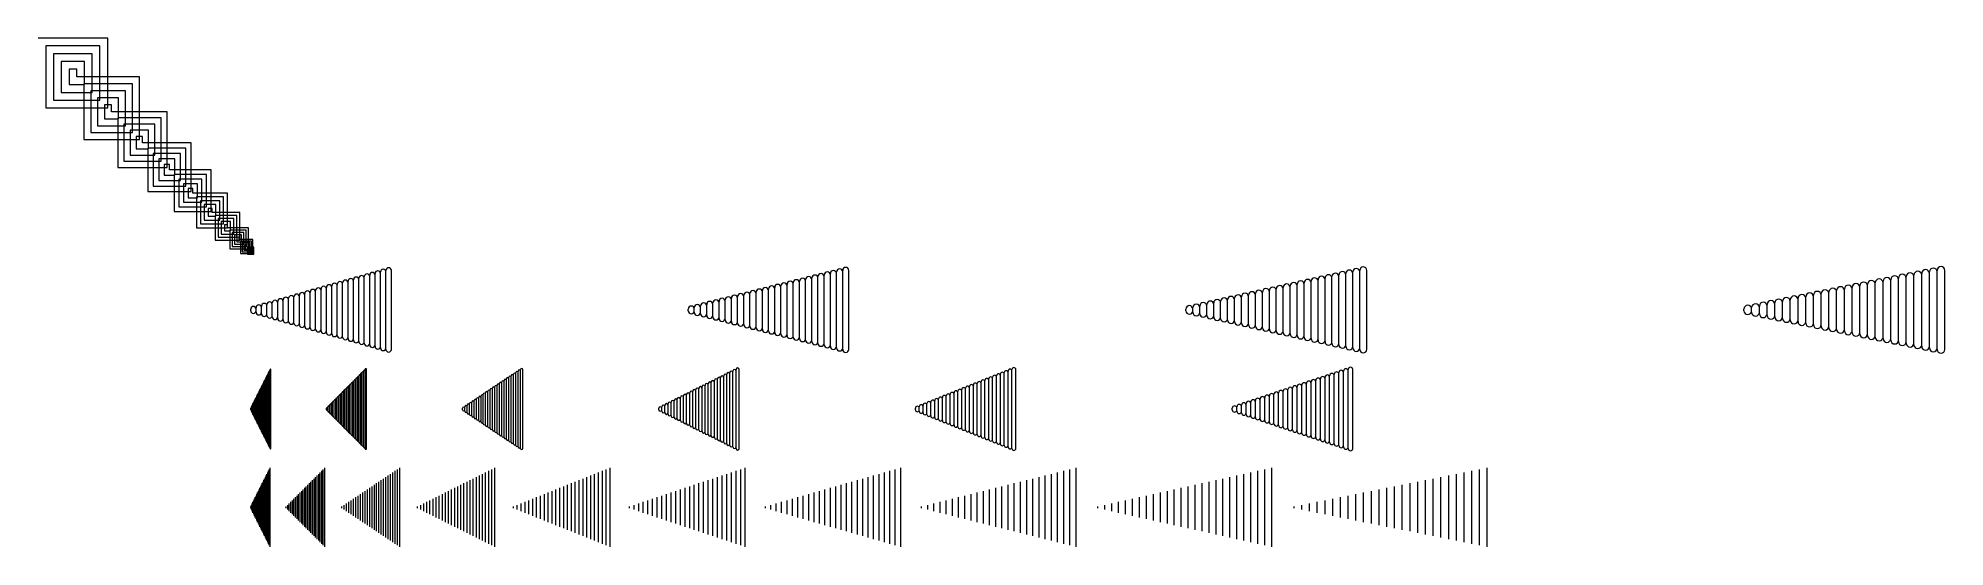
# Model space of a CAD drawing. Header units: metres. Extents: x -138 to 1096, y 0 to 328.
import ezdxf

# ---------------------------------------------------------------- set-up
doc = ezdxf.new("R2010")
doc.units = ezdxf.units.M
doc.layers.add('TOP', color=1, linetype='Continuous', lineweight=0)

msp = doc.modelspace()

# ---------------------------------------------------------------- linework, layer by layer
at = {"layer": 'TOP'}
for p, q in [((-92.5, 328.5), (-137.5, 328.5)), ((-97.5, 323.5), (-132.5, 323.5)), ((-132.5, 323.5), (-132.5, 283.5)), ((-97.5, 288.5), (-97.5, 323.5)), ((-92.5, 283.5), (-92.5, 328.5)), ((-102.5, 318.5), (-127.5, 318.5)), ((-127.5, 318.5), (-127.5, 288.5)), ((-107.5, 313.5), (-122.5, 313.5)), ((-122.5, 313.5), (-122.5, 293.5)), ((-112.5, 308.5), (-117.5, 308.5)), ((-117.5, 308.5), (-117.5, 298.5)), ((-112.5, 303.5), (-112.5, 308.5)), ((-107.5, 298.5), (-107.5, 313.5)), ((-102.5, 293.5), (-102.5, 318.5)), ((-117.5, 298.5), (-107.5, 298.5)), ((-72, 303.5), (-112.5, 303.5)), ((-76.5, 299), (-108, 299)), ((-108, 299), (-108, 263)), ((-76.5, 267.5), (-76.5, 299)), ((-72, 263), (-72, 303.5)), ((-127.5, 288.5), (-97.5, 288.5)), ((-122.5, 293.5), (-102.5, 293.5)), ((-81, 294.5), (-103.5, 294.5)), ((-103.5, 294.5), (-103.5, 267.5)), ((-85.5, 290), (-99, 290)), ((-99, 290), (-99, 272)), ((-90, 285.5), (-94.5, 285.5)), ((-94.5, 285.5), (-94.5, 276.5)), ((-90, 281), (-90, 285.5)), ((-85.5, 276.5), (-85.5, 290)), ((-81, 272), (-81, 294.5)), ((-132.5, 283.5), (-92.5, 283.5)), ((-99, 272), (-81, 272)), ((-94.5, 276.5), (-85.5, 276.5)), ((-54, 281), (-90, 281)), ((-58, 277), (-86, 277)), ((-86, 277), (-86, 245)), ((-62, 273), (-82, 273)), ((-82, 273), (-82, 249)), ((-62, 253), (-62, 273)), ((-58, 249), (-58, 277)), ((-54, 245), (-54, 281)), ((-108, 263), (-72, 263)), ((-103.5, 267.5), (-76.5, 267.5)), ((-66, 269), (-78, 269)), ((-78, 269), (-78, 253)), ((-70, 265), (-74, 265)), ((-74, 265), (-74, 257)), ((-70, 261), (-70, 265)), ((-38.5, 261), (-70, 261)), ((-66, 257), (-66, 269)), ((-38.5, 229.5), (-38.5, 261)), ((-82, 249), (-58, 249)), ((-78, 253), (-62, 253)), ((-74, 257), (-66, 257)), ((-42, 257.5), (-66.5, 257.5)), ((-66.5, 257.5), (-66.5, 229.5)), ((-45.5, 254), (-63, 254)), ((-63, 254), (-63, 233)), ((-49, 250.5), (-59.5, 250.5)), ((-59.5, 250.5), (-59.5, 236.5)), ((-52.5, 247), (-56, 247)), ((-56, 247), (-56, 240)), ((-52.5, 243.5), (-52.5, 247)), ((-49, 240), (-49, 250.5)), ((-45.5, 236.5), (-45.5, 254)), ((-42, 233), (-42, 257.5)), ((-86, 245), (-54, 245)), ((-59.5, 236.5), (-45.5, 236.5)), ((-56, 240), (-49, 240)), ((-25.5, 243.5), (-52.5, 243.5)), ((-28.5, 240.5), (-49.5, 240.5)), ((-49.5, 240.5), (-49.5, 216.5)), ((-31.5, 237.5), (-46.5, 237.5)), ((-46.5, 237.5), (-46.5, 219.5)), ((-34.5, 234.5), (-43.5, 234.5)), ((-43.5, 234.5), (-43.5, 222.5)), ((-34.5, 225.5), (-34.5, 234.5)), ((-31.5, 222.5), (-31.5, 237.5)), ((-28.5, 219.5), (-28.5, 240.5)), ((-25.5, 216.5), (-25.5, 243.5)), ((-66.5, 229.5), (-38.5, 229.5)), ((-63, 233), (-42, 233)), ((-43.5, 222.5), (-31.5, 222.5)), ((-37.5, 231.5), (-40.5, 231.5)), ((-40.5, 231.5), (-40.5, 225.5)), ((-40.5, 225.5), (-34.5, 225.5)), ((-37.5, 228.5), (-37.5, 231.5)), ((-15, 228.5), (-37.5, 228.5)), ((-17.5, 226), (-35, 226)), ((-35, 226), (-35, 206)), ((-20, 223.5), (-32.5, 223.5)), ((-32.5, 223.5), (-32.5, 208.5)), ((-20, 211), (-20, 223.5)), ((-17.5, 208.5), (-17.5, 226)), ((-15, 206), (-15, 228.5)), ((-49.5, 216.5), (-25.5, 216.5)), ((-46.5, 219.5), (-28.5, 219.5)), ((-22.5, 221), (-30, 221)), ((-30, 221), (-30, 211)), ((-30, 211), (-20, 211)), ((-25, 218.5), (-27.5, 218.5)), ((-27.5, 218.5), (-27.5, 213.5)), ((-27.5, 213.5), (-22.5, 213.5)), ((-25, 216), (-25, 218.5)), ((-7, 216), (-25, 216)), ((-9, 214), (-23, 214)), ((-23, 214), (-23, 198)), ((-22.5, 213.5), (-22.5, 221)), ((-11, 212), (-21, 212)), ((-21, 212), (-21, 200)), ((-13, 210), (-19, 210)), ((-19, 210), (-19, 202)), ((-13, 204), (-13, 210)), ((-11, 202), (-11, 212)), ((-9, 200), (-9, 214)), ((-7, 198), (-7, 216)), ((-35, 206), (-15, 206)), ((-32.5, 208.5), (-17.5, 208.5)), ((-23, 198), (-7, 198)), ((-21, 200), (-9, 200)), ((-19, 202), (-11, 202)), ((-15, 208), (-17, 208)), ((-17, 208), (-17, 204)), ((-17, 204), (-13, 204)), ((-15, 206), (-15, 208)), ((-1.5, 206), (-15, 206)), ((-3, 204.5), (-13.5, 204.5)), ((-13.5, 204.5), (-13.5, 192.5)), ((-4.5, 203), (-12, 203)), ((-12, 203), (-12, 194)), ((-6, 201.5), (-10.5, 201.5)), ((-10.5, 201.5), (-10.5, 195.5)), ((-7.5, 200), (-9, 200)), ((-9, 200), (-9, 197)), ((-7.5, 198.5), (-7.5, 200)), ((1.5, 198.5), (-7.5, 198.5)), ((0.5, 197.5), (-6.5, 197.5)), ((-6.5, 197.5), (-6.5, 189.5)), ((-6, 197), (-6, 201.5)), ((-4.5, 195.5), (-4.5, 203)), ((-3, 194), (-3, 204.5)), ((-1.5, 192.5), (-1.5, 206)), ((0.5, 190.5), (0.5, 197.5)), ((1.5, 189.5), (1.5, 198.5)), ((-13.5, 192.5), (-1.5, 192.5)), ((-12, 194), (-3, 194)), ((-10.5, 195.5), (-4.5, 195.5)), ((-9, 197), (-6, 197)), ((-6.5, 189.5), (1.5, 189.5)), ((-0.5, 196.5), (-5.5, 196.5)), ((-5.5, 196.5), (-5.5, 190.5)), ((-5.5, 190.5), (0.5, 190.5)), ((-1.5, 195.5), (-4.5, 195.5)), ((-4.5, 195.5), (-4.5, 191.5)), ((-4.5, 191.5), (-0.5, 191.5)), ((-2.5, 194.5), (-3.5, 194.5)), ((-3.5, 194.5), (-3.5, 192.5)), ((-3.5, 192.5), (-1.5, 192.5)), ((-2.5, 193.5), (-2.5, 194.5)), ((2, 193.5), (-2.5, 193.5)), ((1.5, 193), (-2, 193)), ((-2, 193), (-2, 189)), ((-2, 189), (2, 189)), ((-1.5, 192.5), (-1.5, 195.5)), ((1, 192.5), (-1.5, 192.5)), ((-1.5, 192.5), (-1.5, 189.5)), ((-1.5, 189.5), (1.5, 189.5)), ((0.5, 192), (-1, 192)), ((-1, 192), (-1, 190)), ((-1, 190), (1, 190)), ((-0.5, 191.5), (-0.5, 196.5)), ((0, 191.5), (-0.5, 191.5)), ((-0.5, 191.5), (-0.5, 190.5)), ((-0.5, 190.5), (0.5, 190.5)), ((0, 191), (0, 191.5)), ((0.5, 190.5), (0.5, 192)), ((1, 190), (1, 192.5)), ((1.5, 189.5), (1.5, 193)), ((2, 189), (2, 193.5)), ((70, 132.5), (70, 173.5)), ((73.5, 131.5), (73.5, 174.5)), ((73.5, 132.5), (73.5, 173.5)), ((77, 130.5), (77, 175.5)), ((77, 131.5), (77, 174.5)), ((80.5, 129.5), (80.5, 176.5)), ((80.5, 130.5), (80.5, 175.5)), ((84, 128.5), (84, 177.5)), ((84, 129.5), (84, 176.5)), ((87.5, 127.5), (87.5, 178.5)), ((87.5, 128.5), (87.5, 177.5)), ((91, 127.5), (91, 178.5)), ((363, 132.5), (363, 173.5)), ((367, 131.5), (367, 174.5)), ((367, 132.5), (367, 173.5)), ((371, 130.5), (371, 175.5)), ((371, 131.5), (371, 174.5)), ((375, 129.5), (375, 176.5)), ((375, 130.5), (375, 175.5)), ((379, 128.5), (379, 177.5)), ((379, 129.5), (379, 176.5)), ((383, 127.5), (383, 178.5)), ((383, 128.5), (383, 177.5)), ((387, 127.5), (387, 178.5)), ((695, 132.5), (695, 173.5)), ((699.5, 131.5), (699.5, 174.5)), ((699.5, 132.5), (699.5, 173.5)), ((704, 130.5), (704, 175.5)), ((704, 131.5), (704, 174.5)), ((708.5, 129.5), (708.5, 176.5)), ((708.5, 130.5), (708.5, 175.5)), ((713, 128.5), (713, 177.5)), ((713, 129.5), (713, 176.5)), ((717.5, 127.5), (717.5, 178.5)), ((717.5, 128.5), (717.5, 177.5)), ((722, 127.5), (722, 178.5)), ((1066, 132.5), (1066, 173.5)), ((1071, 131.5), (1071, 174.5)), ((1071, 132.5), (1071, 173.5)), ((1076, 130.5), (1076, 175.5)), ((1076, 131.5), (1076, 174.5)), ((1081, 129.5), (1081, 176.5)), ((1081, 130.5), (1081, 175.5)), ((1086, 128.5), (1086, 177.5)), ((1086, 129.5), (1086, 176.5)), ((1091, 127.5), (1091, 178.5)), ((1091, 128.5), (1091, 177.5)), ((1096, 127.5), (1096, 178.5)), ((24.5, 145.5), (24.5, 160.5)), ((28, 144.5), (28, 161.5)), ((28, 145.5), (28, 160.5)), ((31.5, 143.5), (31.5, 162.5)), ((31.5, 144.5), (31.5, 161.5)), ((35, 142.5), (35, 163.5)), ((35, 143.5), (35, 162.5)), ((38.5, 141.5), (38.5, 164.5)), ((38.5, 142.5), (38.5, 163.5)), ((42, 140.5), (42, 165.5)), ((42, 141.5), (42, 164.5)), ((45.5, 139.5), (45.5, 166.5)), ((45.5, 140.5), (45.5, 165.5)), ((49, 138.5), (49, 167.5)), ((49, 139.5), (49, 166.5)), ((52.5, 137.5), (52.5, 168.5)), ((52.5, 138.5), (52.5, 167.5)), ((56, 136.5), (56, 169.5)), ((56, 137.5), (56, 168.5)), ((59.5, 135.5), (59.5, 170.5)), ((59.5, 136.5), (59.5, 169.5)), ((63, 134.5), (63, 171.5)), ((63, 135.5), (63, 170.5)), ((66.5, 133.5), (66.5, 172.5)), ((66.5, 134.5), (66.5, 171.5)), ((70, 133.5), (70, 172.5)), ((311, 145.5), (311, 160.5)), ((315, 144.5), (315, 161.5)), ((315, 145.5), (315, 160.5)), ((319, 143.5), (319, 162.5)), ((319, 144.5), (319, 161.5)), ((323, 142.5), (323, 163.5)), ((323, 143.5), (323, 162.5)), ((327, 141.5), (327, 164.5)), ((327, 142.5), (327, 163.5)), ((331, 140.5), (331, 165.5)), ((331, 141.5), (331, 164.5)), ((335, 139.5), (335, 166.5)), ((335, 140.5), (335, 165.5)), ((339, 138.5), (339, 167.5)), ((339, 139.5), (339, 166.5)), ((343, 137.5), (343, 168.5)), ((343, 138.5), (343, 167.5)), ((347, 136.5), (347, 169.5)), ((347, 137.5), (347, 168.5)), ((351, 135.5), (351, 170.5)), ((351, 136.5), (351, 169.5)), ((355, 134.5), (355, 171.5)), ((355, 135.5), (355, 170.5)), ((359, 133.5), (359, 172.5)), ((359, 134.5), (359, 171.5)), ((363, 133.5), (363, 172.5)), ((636.5, 145.5), (636.5, 160.5)), ((641, 144.5), (641, 161.5)), ((641, 145.5), (641, 160.5)), ((645.5, 143.5), (645.5, 162.5)), ((645.5, 144.5), (645.5, 161.5)), ((650, 142.5), (650, 163.5)), ((650, 143.5), (650, 162.5)), ((654.5, 141.5), (654.5, 164.5)), ((654.5, 142.5), (654.5, 163.5)), ((659, 140.5), (659, 165.5)), ((659, 141.5), (659, 164.5)), ((663.5, 139.5), (663.5, 166.5)), ((663.5, 140.5), (663.5, 165.5)), ((668, 138.5), (668, 167.5)), ((668, 139.5), (668, 166.5)), ((672.5, 137.5), (672.5, 168.5)), ((672.5, 138.5), (672.5, 167.5)), ((677, 136.5), (677, 169.5)), ((677, 137.5), (677, 168.5)), ((681.5, 135.5), (681.5, 170.5)), ((681.5, 136.5), (681.5, 169.5)), ((686, 134.5), (686, 171.5)), ((686, 135.5), (686, 170.5)), ((690.5, 133.5), (690.5, 172.5)), ((690.5, 134.5), (690.5, 171.5)), ((695, 133.5), (695, 172.5)), ((1001, 145.5), (1001, 160.5)), ((1006, 144.5), (1006, 161.5)), ((1006, 145.5), (1006, 160.5)), ((1011, 143.5), (1011, 162.5)), ((1011, 144.5), (1011, 161.5)), ((1016, 142.5), (1016, 163.5)), ((1016, 143.5), (1016, 162.5)), ((1021, 141.5), (1021, 164.5)), ((1021, 142.5), (1021, 163.5)), ((1026, 140.5), (1026, 165.5)), ((1026, 141.5), (1026, 164.5)), ((1031, 139.5), (1031, 166.5)), ((1031, 140.5), (1031, 165.5)), ((1036, 138.5), (1036, 167.5)), ((1036, 139.5), (1036, 166.5)), ((1041, 137.5), (1041, 168.5)), ((1041, 138.5), (1041, 167.5)), ((1046, 136.5), (1046, 169.5)), ((1046, 137.5), (1046, 168.5)), ((1051, 135.5), (1051, 170.5)), ((1051, 136.5), (1051, 169.5)), ((1056, 134.5), (1056, 171.5)), ((1056, 135.5), (1056, 170.5)), ((1061, 133.5), (1061, 172.5)), ((1061, 134.5), (1061, 171.5)), ((1066, 133.5), (1066, 172.5)), ((0, 152.5), (0, 153.5)), ((3.5, 151.5), (3.5, 154.5)), ((3.5, 152.5), (3.5, 153.5)), ((7, 150.5), (7, 155.5)), ((7, 151.5), (7, 154.5)), ((10.5, 149.5), (10.5, 156.5)), ((10.5, 150.5), (10.5, 155.5)), ((14, 148.5), (14, 157.5)), ((14, 149.5), (14, 156.5)), ((17.5, 147.5), (17.5, 158.5)), ((17.5, 148.5), (17.5, 157.5)), ((21, 146.5), (21, 159.5)), ((21, 147.5), (21, 158.5)), ((24.5, 146.5), (24.5, 159.5)), ((283, 152.5), (283, 153.5)), ((287, 151.5), (287, 154.5)), ((287, 152.5), (287, 153.5)), ((291, 150.5), (291, 155.5)), ((291, 151.5), (291, 154.5)), ((295, 149.5), (295, 156.5)), ((295, 150.5), (295, 155.5)), ((299, 148.5), (299, 157.5)), ((299, 149.5), (299, 156.5)), ((303, 147.5), (303, 158.5)), ((303, 148.5), (303, 157.5)), ((307, 146.5), (307, 159.5)), ((307, 147.5), (307, 158.5)), ((311, 146.5), (311, 159.5)), ((605, 152.5), (605, 153.5)), ((609.5, 151.5), (609.5, 154.5)), ((609.5, 152.5), (609.5, 153.5)), ((614, 150.5), (614, 155.5)), ((614, 151.5), (614, 154.5)), ((618.5, 149.5), (618.5, 156.5)), ((618.5, 150.5), (618.5, 155.5)), ((623, 148.5), (623, 157.5)), ((623, 149.5), (623, 156.5)), ((627.5, 147.5), (627.5, 158.5)), ((627.5, 148.5), (627.5, 157.5)), ((632, 146.5), (632, 159.5)), ((632, 147.5), (632, 158.5)), ((636.5, 146.5), (636.5, 159.5)), ((966, 152.5), (966, 153.5)), ((971, 151.5), (971, 154.5)), ((971, 152.5), (971, 153.5)), ((976, 150.5), (976, 155.5)), ((976, 151.5), (976, 154.5)), ((981, 149.5), (981, 156.5)), ((981, 150.5), (981, 155.5)), ((986, 148.5), (986, 157.5)), ((986, 149.5), (986, 156.5)), ((991, 147.5), (991, 158.5)), ((991, 148.5), (991, 157.5)), ((996, 146.5), (996, 159.5)), ((996, 147.5), (996, 158.5)), ((1001, 146.5), (1001, 159.5)), ((11, 66.5), (11, 111.5)), ((11.5, 65.5), (11.5, 112.5)), ((11.5, 66.5), (11.5, 111.5)), ((12, 64.5), (12, 113.5)), ((12, 65.5), (12, 112.5)), ((12.5, 63.5), (12.5, 114.5)), ((12.5, 64.5), (12.5, 113.5)), ((13, 63.5), (13, 114.5)), ((71, 66.5), (71, 111.5)), ((72, 65.5), (72, 112.5)), ((72, 66.5), (72, 111.5)), ((73, 64.5), (73, 113.5)), ((73, 65.5), (73, 112.5)), ((74, 63.5), (74, 114.5)), ((74, 64.5), (74, 113.5)), ((75, 63.5), (75, 114.5)), ((170, 66.5), (170, 111.5)), ((171.5, 65.5), (171.5, 112.5)), ((171.5, 66.5), (171.5, 111.5)), ((173, 64.5), (173, 113.5)), ((173, 65.5), (173, 112.5)), ((174.5, 63.5), (174.5, 114.5)), ((174.5, 64.5), (174.5, 113.5)), ((176, 63.5), (176, 114.5)), ((308, 66.5), (308, 111.5)), ((310, 65.5), (310, 112.5)), ((310, 66.5), (310, 111.5)), ((312, 64.5), (312, 113.5)), ((312, 65.5), (312, 112.5)), ((314, 63.5), (314, 114.5)), ((314, 64.5), (314, 113.5)), ((316, 63.5), (316, 114.5)), ((485, 66.5), (485, 111.5)), ((487.5, 65.5), (487.5, 112.5)), ((487.5, 66.5), (487.5, 111.5)), ((490, 64.5), (490, 113.5)), ((490, 65.5), (490, 112.5)), ((492.5, 63.5), (492.5, 114.5)), ((492.5, 64.5), (492.5, 113.5)), ((495, 63.5), (495, 114.5)), ((701, 66.5), (701, 111.5)), ((704, 65.5), (704, 112.5)), ((704, 66.5), (704, 111.5)), ((707, 64.5), (707, 113.5)), ((707, 65.5), (707, 112.5)), ((710, 63.5), (710, 114.5)), ((710, 64.5), (710, 113.5)), ((713, 63.5), (713, 114.5)), ((5, 78.5), (5, 99.5)), ((5.5, 77.5), (5.5, 100.5)), ((5.5, 78.5), (5.5, 99.5)), ((6, 76.5), (6, 101.5)), ((6, 77.5), (6, 100.5)), ((6.5, 75.5), (6.5, 102.5)), ((6.5, 76.5), (6.5, 101.5)), ((7, 74.5), (7, 103.5)), ((7, 75.5), (7, 102.5)), ((7.5, 73.5), (7.5, 104.5)), ((7.5, 74.5), (7.5, 103.5)), ((8, 72.5), (8, 105.5)), ((8, 73.5), (8, 104.5)), ((8.5, 71.5), (8.5, 106.5)), ((8.5, 72.5), (8.5, 105.5)), ((9, 70.5), (9, 107.5)), ((9, 71.5), (9, 106.5)), ((9.5, 69.5), (9.5, 108.5)), ((9.5, 70.5), (9.5, 107.5)), ((10, 68.5), (10, 109.5)), ((10, 69.5), (10, 108.5)), ((10.5, 67.5), (10.5, 110.5)), ((10.5, 68.5), (10.5, 109.5)), ((11, 67.5), (11, 110.5)), ((59, 78.5), (59, 99.5)), ((60, 77.5), (60, 100.5)), ((60, 78.5), (60, 99.5)), ((61, 76.5), (61, 101.5)), ((61, 77.5), (61, 100.5)), ((62, 75.5), (62, 102.5)), ((62, 76.5), (62, 101.5)), ((63, 74.5), (63, 103.5)), ((63, 75.5), (63, 102.5)), ((64, 73.5), (64, 104.5)), ((64, 74.5), (64, 103.5)), ((65, 72.5), (65, 105.5)), ((65, 73.5), (65, 104.5)), ((66, 71.5), (66, 106.5)), ((66, 72.5), (66, 105.5)), ((67, 70.5), (67, 107.5)), ((67, 71.5), (67, 106.5)), ((68, 69.5), (68, 108.5)), ((68, 70.5), (68, 107.5)), ((69, 68.5), (69, 109.5)), ((69, 69.5), (69, 108.5)), ((70, 67.5), (70, 110.5)), ((70, 68.5), (70, 109.5)), ((71, 67.5), (71, 110.5)), ((152, 78.5), (152, 99.5)), ((153.5, 77.5), (153.5, 100.5)), ((153.5, 78.5), (153.5, 99.5)), ((155, 76.5), (155, 101.5)), ((155, 77.5), (155, 100.5)), ((156.5, 75.5), (156.5, 102.5)), ((156.5, 76.5), (156.5, 101.5)), ((158, 74.5), (158, 103.5)), ((158, 75.5), (158, 102.5)), ((159.5, 73.5), (159.5, 104.5)), ((159.5, 74.5), (159.5, 103.5)), ((161, 72.5), (161, 105.5)), ((161, 73.5), (161, 104.5)), ((162.5, 71.5), (162.5, 106.5)), ((162.5, 72.5), (162.5, 105.5)), ((164, 70.5), (164, 107.5)), ((164, 71.5), (164, 106.5)), ((165.5, 69.5), (165.5, 108.5)), ((165.5, 70.5), (165.5, 107.5)), ((167, 68.5), (167, 109.5)), ((167, 69.5), (167, 108.5)), ((168.5, 67.5), (168.5, 110.5)), ((168.5, 68.5), (168.5, 109.5)), ((170, 67.5), (170, 110.5)), ((284, 78.5), (284, 99.5)), ((286, 77.5), (286, 100.5)), ((286, 78.5), (286, 99.5)), ((288, 76.5), (288, 101.5)), ((288, 77.5), (288, 100.5)), ((290, 75.5), (290, 102.5)), ((290, 76.5), (290, 101.5)), ((292, 74.5), (292, 103.5)), ((292, 75.5), (292, 102.5)), ((294, 73.5), (294, 104.5)), ((294, 74.5), (294, 103.5)), ((296, 72.5), (296, 105.5)), ((296, 73.5), (296, 104.5)), ((298, 71.5), (298, 106.5)), ((298, 72.5), (298, 105.5)), ((300, 70.5), (300, 107.5)), ((300, 71.5), (300, 106.5)), ((302, 69.5), (302, 108.5)), ((302, 70.5), (302, 107.5)), ((304, 68.5), (304, 109.5)), ((304, 69.5), (304, 108.5)), ((306, 67.5), (306, 110.5)), ((306, 68.5), (306, 109.5)), ((308, 67.5), (308, 110.5)), ((455, 78.5), (455, 99.5)), ((457.5, 77.5), (457.5, 100.5)), ((457.5, 78.5), (457.5, 99.5)), ((460, 76.5), (460, 101.5)), ((460, 77.5), (460, 100.5)), ((462.5, 75.5), (462.5, 102.5)), ((462.5, 76.5), (462.5, 101.5)), ((465, 74.5), (465, 103.5)), ((465, 75.5), (465, 102.5)), ((467.5, 73.5), (467.5, 104.5)), ((467.5, 74.5), (467.5, 103.5)), ((470, 72.5), (470, 105.5)), ((470, 73.5), (470, 104.5)), ((472.5, 71.5), (472.5, 106.5)), ((472.5, 72.5), (472.5, 105.5)), ((475, 70.5), (475, 107.5)), ((475, 71.5), (475, 106.5)), ((477.5, 69.5), (477.5, 108.5)), ((477.5, 70.5), (477.5, 107.5)), ((480, 68.5), (480, 109.5)), ((480, 69.5), (480, 108.5)), ((482.5, 67.5), (482.5, 110.5)), ((482.5, 68.5), (482.5, 109.5)), ((485, 67.5), (485, 110.5)), ((665, 78.5), (665, 99.5)), ((668, 77.5), (668, 100.5)), ((668, 78.5), (668, 99.5)), ((671, 76.5), (671, 101.5)), ((671, 77.5), (671, 100.5)), ((674, 75.5), (674, 102.5)), ((674, 76.5), (674, 101.5)), ((677, 74.5), (677, 103.5)), ((677, 75.5), (677, 102.5)), ((680, 73.5), (680, 104.5)), ((680, 74.5), (680, 103.5)), ((683, 72.5), (683, 105.5)), ((683, 73.5), (683, 104.5)), ((686, 71.5), (686, 106.5)), ((686, 72.5), (686, 105.5)), ((689, 70.5), (689, 107.5)), ((689, 71.5), (689, 106.5)), ((692, 69.5), (692, 108.5)), ((692, 70.5), (692, 107.5)), ((695, 68.5), (695, 109.5)), ((695, 69.5), (695, 108.5)), ((698, 67.5), (698, 110.5)), ((698, 68.5), (698, 109.5)), ((701, 67.5), (701, 110.5)), ((0, 88.5), (0, 89.5)), ((0.5, 87.5), (0.5, 90.5)), ((0.5, 88.5), (0.5, 89.5)), ((1, 86.5), (1, 91.5)), ((1, 87.5), (1, 90.5)), ((1.5, 85.5), (1.5, 92.5)), ((1.5, 86.5), (1.5, 91.5)), ((2, 84.5), (2, 93.5)), ((2, 85.5), (2, 92.5)), ((2.5, 83.5), (2.5, 94.5)), ((2.5, 84.5), (2.5, 93.5)), ((3, 82.5), (3, 95.5)), ((3, 83.5), (3, 94.5)), ((3.5, 81.5), (3.5, 96.5)), ((3.5, 82.5), (3.5, 95.5)), ((4, 80.5), (4, 97.5)), ((4, 81.5), (4, 96.5)), ((4.5, 79.5), (4.5, 98.5)), ((4.5, 80.5), (4.5, 97.5)), ((5, 79.5), (5, 98.5)), ((49, 88.5), (49, 89.5)), ((50, 87.5), (50, 90.5)), ((50, 88.5), (50, 89.5)), ((51, 86.5), (51, 91.5)), ((51, 87.5), (51, 90.5)), ((52, 85.5), (52, 92.5)), ((52, 86.5), (52, 91.5)), ((53, 84.5), (53, 93.5)), ((53, 85.5), (53, 92.5)), ((54, 83.5), (54, 94.5)), ((54, 84.5), (54, 93.5)), ((55, 82.5), (55, 95.5)), ((55, 83.5), (55, 94.5)), ((56, 81.5), (56, 96.5)), ((56, 82.5), (56, 95.5)), ((57, 80.5), (57, 97.5)), ((57, 81.5), (57, 96.5)), ((58, 79.5), (58, 98.5)), ((58, 80.5), (58, 97.5)), ((59, 79.5), (59, 98.5)), ((137, 88.5), (137, 89.5)), ((138.5, 87.5), (138.5, 90.5)), ((138.5, 88.5), (138.5, 89.5)), ((140, 86.5), (140, 91.5)), ((140, 87.5), (140, 90.5)), ((141.5, 85.5), (141.5, 92.5)), ((141.5, 86.5), (141.5, 91.5)), ((143, 84.5), (143, 93.5)), ((143, 85.5), (143, 92.5)), ((144.5, 83.5), (144.5, 94.5)), ((144.5, 84.5), (144.5, 93.5)), ((146, 82.5), (146, 95.5)), ((146, 83.5), (146, 94.5)), ((147.5, 81.5), (147.5, 96.5)), ((147.5, 82.5), (147.5, 95.5)), ((149, 80.5), (149, 97.5)), ((149, 81.5), (149, 96.5)), ((150.5, 79.5), (150.5, 98.5)), ((150.5, 80.5), (150.5, 97.5)), ((152, 79.5), (152, 98.5)), ((264, 88.5), (264, 89.5)), ((266, 87.5), (266, 90.5)), ((266, 88.5), (266, 89.5)), ((268, 86.5), (268, 91.5)), ((268, 87.5), (268, 90.5)), ((270, 85.5), (270, 92.5)), ((270, 86.5), (270, 91.5)), ((272, 84.5), (272, 93.5)), ((272, 85.5), (272, 92.5)), ((274, 83.5), (274, 94.5)), ((274, 84.5), (274, 93.5)), ((276, 82.5), (276, 95.5)), ((276, 83.5), (276, 94.5)), ((278, 81.5), (278, 96.5)), ((278, 82.5), (278, 95.5)), ((280, 80.5), (280, 97.5)), ((280, 81.5), (280, 96.5)), ((282, 79.5), (282, 98.5)), ((282, 80.5), (282, 97.5)), ((284, 79.5), (284, 98.5)), ((430, 88.5), (430, 89.5)), ((432.5, 87.5), (432.5, 90.5)), ((432.5, 88.5), (432.5, 89.5)), ((435, 86.5), (435, 91.5)), ((435, 87.5), (435, 90.5)), ((437.5, 85.5), (437.5, 92.5)), ((437.5, 86.5), (437.5, 91.5)), ((440, 84.5), (440, 93.5)), ((440, 85.5), (440, 92.5)), ((442.5, 83.5), (442.5, 94.5)), ((442.5, 84.5), (442.5, 93.5)), ((445, 82.5), (445, 95.5)), ((445, 83.5), (445, 94.5)), ((447.5, 81.5), (447.5, 96.5)), ((447.5, 82.5), (447.5, 95.5)), ((450, 80.5), (450, 97.5)), ((450, 81.5), (450, 96.5)), ((452.5, 79.5), (452.5, 98.5)), ((452.5, 80.5), (452.5, 97.5)), ((455, 79.5), (455, 98.5)), ((635, 88.5), (635, 89.5)), ((638, 87.5), (638, 90.5)), ((638, 88.5), (638, 89.5)), ((641, 86.5), (641, 91.5)), ((641, 87.5), (641, 90.5)), ((644, 85.5), (644, 92.5)), ((644, 86.5), (644, 91.5)), ((647, 84.5), (647, 93.5)), ((647, 85.5), (647, 92.5)), ((650, 83.5), (650, 94.5)), ((650, 84.5), (650, 93.5)), ((653, 82.5), (653, 95.5)), ((653, 83.5), (653, 94.5)), ((656, 81.5), (656, 96.5)), ((656, 82.5), (656, 95.5)), ((659, 80.5), (659, 97.5)), ((659, 81.5), (659, 96.5)), ((662, 79.5), (662, 98.5)), ((662, 80.5), (662, 97.5)), ((665, 79.5), (665, 98.5)), ((12, 1), (12, 50)), ((12.5, 0), (12.5, 51)), ((47, 1), (47, 50)), ((48, 0), (48, 51)), ((95, 1), (95, 50)), ((96.5, 0), (96.5, 51)), ((156, 1), (156, 50)), ((158, 0), (158, 51)), ((230, 1), (230, 50)), ((232.5, 0), (232.5, 51)), ((317, 1), (317, 50)), ((320, 0), (320, 51)), ((417, 1), (417, 50)), ((420.5, 0), (420.5, 51)), ((530, 1), (530, 50)), ((534, 0), (534, 51)), ((656, 1), (656, 50)), ((660.5, 0), (660.5, 51)), ((795, 1), (795, 50)), ((800, 0), (800, 51)), ((6, 13), (6, 38)), ((6.5, 12), (6.5, 39)), ((7, 11), (7, 40)), ((7.5, 10), (7.5, 41)), ((8, 9), (8, 42)), ((8.5, 8), (8.5, 43)), ((9, 7), (9, 44)), ((9.5, 6), (9.5, 45)), ((10, 5), (10, 46)), ((10.5, 4), (10.5, 47)), ((11, 3), (11, 48)), ((11.5, 2), (11.5, 49)), ((35, 13), (35, 38)), ((36, 12), (36, 39)), ((37, 11), (37, 40)), ((38, 10), (38, 41)), ((39, 9), (39, 42)), ((40, 8), (40, 43)), ((41, 7), (41, 44)), ((42, 6), (42, 45)), ((43, 5), (43, 46)), ((44, 4), (44, 47)), ((45, 3), (45, 48)), ((46, 2), (46, 49)), ((77, 13), (77, 38)), ((78.5, 12), (78.5, 39)), ((80, 11), (80, 40)), ((81.5, 10), (81.5, 41)), ((83, 9), (83, 42)), ((84.5, 8), (84.5, 43)), ((86, 7), (86, 44)), ((87.5, 6), (87.5, 45)), ((89, 5), (89, 46)), ((90.5, 4), (90.5, 47)), ((92, 3), (92, 48)), ((93.5, 2), (93.5, 49)), ((132, 13), (132, 38)), ((134, 12), (134, 39)), ((136, 11), (136, 40)), ((138, 10), (138, 41)), ((140, 9), (140, 42)), ((142, 8), (142, 43)), ((144, 7), (144, 44)), ((146, 6), (146, 45)), ((148, 5), (148, 46)), ((150, 4), (150, 47)), ((152, 3), (152, 48)), ((154, 2), (154, 49)), ((200, 13), (200, 38)), ((202.5, 12), (202.5, 39)), ((205, 11), (205, 40)), ((207.5, 10), (207.5, 41)), ((210, 9), (210, 42)), ((212.5, 8), (212.5, 43)), ((215, 7), (215, 44)), ((217.5, 6), (217.5, 45)), ((220, 5), (220, 46)), ((222.5, 4), (222.5, 47)), ((225, 3), (225, 48)), ((227.5, 2), (227.5, 49)), ((281, 13), (281, 38)), ((284, 12), (284, 39)), ((287, 11), (287, 40)), ((290, 10), (290, 41)), ((293, 9), (293, 42)), ((296, 8), (296, 43)), ((299, 7), (299, 44)), ((302, 6), (302, 45)), ((305, 5), (305, 46)), ((308, 4), (308, 47)), ((311, 3), (311, 48)), ((314, 2), (314, 49)), ((375, 13), (375, 38)), ((378.5, 12), (378.5, 39)), ((382, 11), (382, 40)), ((385.5, 10), (385.5, 41)), ((389, 9), (389, 42)), ((392.5, 8), (392.5, 43)), ((396, 7), (396, 44)), ((399.5, 6), (399.5, 45)), ((403, 5), (403, 46)), ((406.5, 4), (406.5, 47)), ((410, 3), (410, 48)), ((413.5, 2), (413.5, 49)), ((482, 13), (482, 38)), ((486, 12), (486, 39)), ((490, 11), (490, 40)), ((494, 10), (494, 41)), ((498, 9), (498, 42)), ((502, 8), (502, 43)), ((506, 7), (506, 44)), ((510, 6), (510, 45)), ((514, 5), (514, 46)), ((518, 4), (518, 47)), ((522, 3), (522, 48)), ((526, 2), (526, 49)), ((602, 13), (602, 38)), ((606.5, 12), (606.5, 39)), ((611, 11), (611, 40)), ((615.5, 10), (615.5, 41)), ((620, 9), (620, 42)), ((624.5, 8), (624.5, 43)), ((629, 7), (629, 44)), ((633.5, 6), (633.5, 45)), ((638, 5), (638, 46)), ((642.5, 4), (642.5, 47)), ((647, 3), (647, 48)), ((651.5, 2), (651.5, 49)), ((735, 13), (735, 38)), ((740, 12), (740, 39)), ((745, 11), (745, 40)), ((750, 10), (750, 41)), ((755, 9), (755, 42)), ((760, 8), (760, 43)), ((765, 7), (765, 44)), ((770, 6), (770, 45)), ((775, 5), (775, 46)), ((780, 4), (780, 47)), ((785, 3), (785, 48)), ((790, 2), (790, 49)), ((0, 25), (0, 26)), ((0.5, 24), (0.5, 27)), ((1, 23), (1, 28)), ((1.5, 22), (1.5, 29)), ((2, 21), (2, 30)), ((2.5, 20), (2.5, 31)), ((3, 19), (3, 32)), ((3.5, 18), (3.5, 33)), ((4, 17), (4, 34)), ((4.5, 16), (4.5, 35)), ((5, 15), (5, 36)), ((5.5, 14), (5.5, 37)), ((23, 25), (23, 26)), ((24, 24), (24, 27)), ((25, 23), (25, 28)), ((26, 22), (26, 29)), ((27, 21), (27, 30)), ((28, 20), (28, 31)), ((29, 19), (29, 32)), ((30, 18), (30, 33)), ((31, 17), (31, 34)), ((32, 16), (32, 35)), ((33, 15), (33, 36)), ((34, 14), (34, 37)), ((59, 25), (59, 26)), ((60.5, 24), (60.5, 27)), ((62, 23), (62, 28)), ((63.5, 22), (63.5, 29)), ((65, 21), (65, 30)), ((66.5, 20), (66.5, 31)), ((68, 19), (68, 32)), ((69.5, 18), (69.5, 33)), ((71, 17), (71, 34)), ((72.5, 16), (72.5, 35)), ((74, 15), (74, 36)), ((75.5, 14), (75.5, 37)), ((108, 25), (108, 26)), ((110, 24), (110, 27)), ((112, 23), (112, 28)), ((114, 22), (114, 29)), ((116, 21), (116, 30)), ((118, 20), (118, 31)), ((120, 19), (120, 32)), ((122, 18), (122, 33)), ((124, 17), (124, 34)), ((126, 16), (126, 35)), ((128, 15), (128, 36)), ((130, 14), (130, 37)), ((170, 25), (170, 26)), ((172.5, 24), (172.5, 27)), ((175, 23), (175, 28)), ((177.5, 22), (177.5, 29)), ((180, 21), (180, 30)), ((182.5, 20), (182.5, 31)), ((185, 19), (185, 32)), ((187.5, 18), (187.5, 33)), ((190, 17), (190, 34)), ((192.5, 16), (192.5, 35)), ((195, 15), (195, 36)), ((197.5, 14), (197.5, 37)), ((245, 25), (245, 26)), ((248, 24), (248, 27)), ((251, 23), (251, 28)), ((254, 22), (254, 29)), ((257, 21), (257, 30)), ((260, 20), (260, 31)), ((263, 19), (263, 32)), ((266, 18), (266, 33)), ((269, 17), (269, 34)), ((272, 16), (272, 35)), ((275, 15), (275, 36)), ((278, 14), (278, 37)), ((333, 25), (333, 26)), ((336.5, 24), (336.5, 27)), ((340, 23), (340, 28)), ((343.5, 22), (343.5, 29)), ((347, 21), (347, 30)), ((350.5, 20), (350.5, 31)), ((354, 19), (354, 32)), ((357.5, 18), (357.5, 33)), ((361, 17), (361, 34)), ((364.5, 16), (364.5, 35)), ((368, 15), (368, 36)), ((371.5, 14), (371.5, 37)), ((434, 25), (434, 26)), ((438, 24), (438, 27)), ((442, 23), (442, 28)), ((446, 22), (446, 29)), ((450, 21), (450, 30)), ((454, 20), (454, 31)), ((458, 19), (458, 32)), ((462, 18), (462, 33)), ((466, 17), (466, 34)), ((470, 16), (470, 35)), ((474, 15), (474, 36)), ((478, 14), (478, 37)), ((548, 25), (548, 26)), ((552.5, 24), (552.5, 27)), ((557, 23), (557, 28)), ((561.5, 22), (561.5, 29)), ((566, 21), (566, 30)), ((570.5, 20), (570.5, 31)), ((575, 19), (575, 32)), ((579.5, 18), (579.5, 33)), ((584, 17), (584, 34)), ((588.5, 16), (588.5, 35)), ((593, 15), (593, 36)), ((597.5, 14), (597.5, 37)), ((675, 25), (675, 26)), ((680, 24), (680, 27)), ((685, 23), (685, 28)), ((690, 22), (690, 29)), ((695, 21), (695, 30)), ((700, 20), (700, 31)), ((705, 19), (705, 32)), ((710, 18), (710, 33)), ((715, 17), (715, 34)), ((720, 16), (720, 35)), ((725, 15), (725, 36)), ((730, 14), (730, 37))]:
    msp.add_line(p, q, dxfattribs=at)
for centre, radius, start, end in [((64.75, 171.5), 1.75, 0, 180), ((68.25, 172.5), 1.75, 0, 180), ((71.75, 173.5), 1.75, 0, 180), ((75.25, 174.5), 1.75, 0, 180), ((78.75, 175.5), 1.75, 0, 180), ((82.25, 176.5), 1.75, 0, 180), ((85.75, 177.5), 1.75, 0, 180), ((89.25, 178.5), 1.75, 0, 180), ((357, 171.5), 2, 0, 180), ((361, 172.5), 2, 0, 180), ((365, 173.5), 2, 0, 180), ((369, 174.5), 2, 0, 180), ((373, 175.5), 2, 0, 180), ((377, 176.5), 2, 0, 180), ((381, 177.5), 2, 0, 180), ((385, 178.5), 2, 0, 180), ((683.75, 170.5), 2.25, 0, 180), ((688.25, 171.5), 2.25, 0, 180), ((692.75, 172.5), 2.25, 0, 180), ((697.25, 173.5), 2.25, 0, 180), ((701.75, 174.5), 2.25, 0, 180), ((706.25, 175.5), 2.25, 0, 180), ((710.75, 176.5), 2.25, 0, 180), ((715.25, 177.5), 2.25, 0, 180), ((719.75, 178.5), 2.25, 0, 180), ((1053.5, 170.5), 2.5, 0, 180), ((1058.5, 171.5), 2.5, 0, 180), ((1063.5, 172.5), 2.5, 0, 180), ((1068.5, 173.5), 2.5, 0, 180), ((1073.5, 174.5), 2.5, 0, 180), ((1078.5, 175.5), 2.5, 0, 180), ((1083.5, 176.5), 2.5, 0, 180), ((1088.5, 177.5), 2.5, 0, 180), ((1093.5, 178.5), 2.5, 0, 180), ((22.75, 159.5), 1.75, 0, 180), ((26.25, 160.5), 1.75, 0, 180), ((29.75, 161.5), 1.75, 0, 180), ((33.25, 162.5), 1.75, 0, 180), ((36.75, 163.5), 1.75, 0, 180), ((40.25, 164.5), 1.75, 0, 180), ((43.75, 165.5), 1.75, 0, 180), ((47.25, 166.5), 1.75, 0, 180), ((50.75, 167.5), 1.75, 0, 180), ((54.25, 168.5), 1.75, 0, 180), ((57.75, 169.5), 1.75, 0, 180), ((61.25, 170.5), 1.75, 0, 180), ((305, 158.5), 2, 0, 180), ((309, 159.5), 2, 0, 180), ((313, 160.5), 2, 0, 180), ((317, 161.5), 2, 0, 180), ((321, 162.5), 2, 0, 180), ((325, 163.5), 2, 0, 180), ((329, 164.5), 2, 0, 180), ((333, 165.5), 2, 0, 180), ((337, 166.5), 2, 0, 180), ((341, 167.5), 2, 0, 180), ((345, 168.5), 2, 0, 180), ((349, 169.5), 2, 0, 180), ((353, 170.5), 2, 0, 180), ((629.75, 158.5), 2.25, 0, 180), ((634.25, 159.5), 2.25, 0, 180), ((638.75, 160.5), 2.25, 0, 180), ((643.25, 161.5), 2.25, 0, 180), ((647.75, 162.5), 2.25, 0, 180), ((652.25, 163.5), 2.25, 0, 180), ((656.75, 164.5), 2.25, 0, 180), ((661.25, 165.5), 2.25, 0, 180), ((665.75, 166.5), 2.25, 0, 180), ((670.25, 167.5), 2.25, 0, 180), ((674.75, 168.5), 2.25, 0, 180), ((679.25, 169.5), 2.25, 0, 180), ((993.5, 158.5), 2.5, 0, 180), ((998.5, 159.5), 2.5, 0, 180), ((1003.5, 160.5), 2.5, 0, 180), ((1008.5, 161.5), 2.5, 0, 180), ((1013.5, 162.5), 2.5, 0, 180), ((1018.5, 163.5), 2.5, 0, 180), ((1023.5, 164.5), 2.5, 0, 180), ((1028.5, 165.5), 2.5, 0, 180), ((1033.5, 166.5), 2.5, 0, 180), ((1038.5, 167.5), 2.5, 0, 180), ((1043.5, 168.5), 2.5, 0, 180), ((1048.5, 169.5), 2.5, 0, 180), ((1.75, 153.5), 1.75, 0, 180), ((1.75, 152.5), 1.75, -180, 0), ((5.25, 154.5), 1.75, 0, 180), ((5.25, 151.5), 1.75, -180, 0), ((8.75, 155.5), 1.75, 0, 180), ((8.75, 150.5), 1.75, -180, 0), ((12.25, 156.5), 1.75, 0, 180), ((12.25, 149.5), 1.75, -180, 0), ((15.75, 157.5), 1.75, 0, 180), ((15.75, 148.5), 1.75, -180, 0), ((19.25, 158.5), 1.75, 0, 180), ((285, 153.5), 2, 0, 180), ((285, 152.5), 2, -180, 0), ((289, 154.5), 2, 0, 180), ((289, 151.5), 2, -180, 0), ((293, 155.5), 2, 0, 180), ((293, 150.5), 2, -180, 0), ((297, 156.5), 2, 0, 180), ((297, 149.5), 2, -180, 0), ((301, 157.5), 2, 0, 180), ((301, 148.5), 2, -180, 0), ((607.25, 153.5), 2.25, 0, 180), ((607.25, 152.5), 2.25, -180, 0), ((611.75, 154.5), 2.25, 0, 180), ((611.75, 151.5), 2.25, -180, 0), ((616.25, 155.5), 2.25, 0, 180), ((616.25, 150.5), 2.25, -180, 0), ((620.75, 156.5), 2.25, 0, 180), ((620.75, 149.5), 2.25, -180, 0), ((625.25, 157.5), 2.25, 0, 180), ((625.25, 148.5), 2.25, -180, 0), ((968.5, 153.5), 2.5, 0, 180), ((968.5, 152.5), 2.5, -180, 0), ((973.5, 154.5), 2.5, 0, 180), ((973.5, 151.5), 2.5, -180, 0), ((978.5, 155.5), 2.5, 0, 180), ((978.5, 150.5), 2.5, -180, 0), ((983.5, 156.5), 2.5, 0, 180), ((983.5, 149.5), 2.5, -180, 0), ((988.5, 157.5), 2.5, 0, 180), ((988.5, 148.5), 2.5, -180, 0), ((19.25, 147.5), 1.75, -180, 0), ((22.75, 146.5), 1.75, -180, 0), ((26.25, 145.5), 1.75, -180, 0), ((29.75, 144.5), 1.75, -180, 0), ((33.25, 143.5), 1.75, -180, 0), ((36.75, 142.5), 1.75, -180, 0), ((40.25, 141.5), 1.75, -180, 0), ((43.75, 140.5), 1.75, -180, 0), ((47.25, 139.5), 1.75, -180, 0), ((50.75, 138.5), 1.75, -180, 0), ((54.25, 137.5), 1.75, -180, 0), ((57.75, 136.5), 1.75, -180, 0), ((305, 147.5), 2, -180, 0), ((309, 146.5), 2, -180, 0), ((313, 145.5), 2, -180, 0), ((317, 144.5), 2, -180, 0), ((321, 143.5), 2, -180, 0), ((325, 142.5), 2, -180, 0), ((329, 141.5), 2, -180, 0), ((333, 140.5), 2, -180, 0), ((337, 139.5), 2, -180, 0), ((341, 138.5), 2, -180, 0), ((345, 137.5), 2, -180, 0), ((349, 136.5), 2, -180, 0), ((629.75, 147.5), 2.25, -180, 0), ((634.25, 146.5), 2.25, -180, 0), ((638.75, 145.5), 2.25, -180, 0), ((643.25, 144.5), 2.25, -180, 0), ((647.75, 143.5), 2.25, -180, 0), ((652.25, 142.5), 2.25, -180, 0), ((656.75, 141.5), 2.25, -180, 0), ((661.25, 140.5), 2.25, -180, 0), ((665.75, 139.5), 2.25, -180, 0), ((670.25, 138.5), 2.25, -180, 0), ((674.75, 137.5), 2.25, -180, 0), ((679.25, 136.5), 2.25, -180, 0), ((993.5, 147.5), 2.5, -180, 0), ((998.5, 146.5), 2.5, -180, 0), ((1003.5, 145.5), 2.5, -180, 0), ((1008.5, 144.5), 2.5, -180, 0), ((1013.5, 143.5), 2.5, -180, 0), ((1018.5, 142.5), 2.5, -180, 0), ((1023.5, 141.5), 2.5, -180, 0), ((1028.5, 140.5), 2.5, -180, 0), ((1033.5, 139.5), 2.5, -180, 0), ((1038.5, 138.5), 2.5, -180, 0), ((1043.5, 137.5), 2.5, -180, 0), ((1048.5, 136.5), 2.5, -180, 0), ((61.25, 135.5), 1.75, -180, 0), ((64.75, 134.5), 1.75, -180, 0), ((68.25, 133.5), 1.75, -180, 0), ((71.75, 132.5), 1.75, -180, 0), ((75.25, 131.5), 1.75, -180, 0), ((78.75, 130.5), 1.75, -180, 0), ((82.25, 129.5), 1.75, -180, 0), ((85.75, 128.5), 1.75, -180, 0), ((89.25, 127.5), 1.75, -180, 0), ((353, 135.5), 2, -180, 0), ((357, 134.5), 2, -180, 0), ((361, 133.5), 2, -180, 0), ((365, 132.5), 2, -180, 0), ((369, 131.5), 2, -180, 0), ((373, 130.5), 2, -180, 0), ((377, 129.5), 2, -180, 0), ((381, 128.5), 2, -180, 0), ((385, 127.5), 2, -180, 0), ((683.75, 135.5), 2.25, -180, 0), ((688.25, 134.5), 2.25, -180, 0), ((692.75, 133.5), 2.25, -180, 0), ((697.25, 132.5), 2.25, -180, 0), ((701.75, 131.5), 2.25, -180, 0), ((706.25, 130.5), 2.25, -180, 0), ((710.75, 129.5), 2.25, -180, 0), ((715.25, 128.5), 2.25, -180, 0), ((719.75, 127.5), 2.25, -180, 0), ((1053.5, 135.5), 2.5, -180, 0), ((1058.5, 134.5), 2.5, -180, 0), ((1063.5, 133.5), 2.5, -180, 0), ((1068.5, 132.5), 2.5, -180, 0), ((1073.5, 131.5), 2.5, -180, 0), ((1078.5, 130.5), 2.5, -180, 0), ((1083.5, 129.5), 2.5, -180, 0), ((1088.5, 128.5), 2.5, -180, 0), ((1093.5, 127.5), 2.5, -180, 0), ((11.25, 111.5), 0.25, 0, 180), ((11.75, 112.5), 0.25, 0, 180), ((12.25, 113.5), 0.25, 0, 180), ((12.75, 114.5), 0.25, 0, 180), ((71.5, 111.5), 0.5, 0, 180), ((72.5, 112.5), 0.5, 0, 180), ((73.5, 113.5), 0.5, 0, 180), ((74.5, 114.5), 0.5, 0, 180), ((169.25, 110.5), 0.75, 0, 180), ((170.75, 111.5), 0.75, 0, 180), ((172.25, 112.5), 0.75, 0, 180), ((173.75, 113.5), 0.75, 0, 180), ((175.25, 114.5), 0.75, 0, 180), ((307, 110.5), 1, 0, 180), ((309, 111.5), 1, 0, 180), ((311, 112.5), 1, 0, 180), ((313, 113.5), 1, 0, 180), ((315, 114.5), 1, 0, 180), ((483.75, 110.5), 1.25, 0, 180), ((486.25, 111.5), 1.25, 0, 180), ((488.75, 112.5), 1.25, 0, 180), ((491.25, 113.5), 1.25, 0, 180), ((493.75, 114.5), 1.25, 0, 180), ((699.5, 110.5), 1.5, 0, 180), ((702.5, 111.5), 1.5, 0, 180), ((705.5, 112.5), 1.5, 0, 180), ((708.5, 113.5), 1.5, 0, 180), ((711.5, 114.5), 1.5, 0, 180), ((4.75, 98.5), 0.25, 0, 180), ((5.25, 99.5), 0.25, 0, 180), ((5.75, 100.5), 0.25, 0, 180), ((6.25, 101.5), 0.25, 0, 180), ((6.75, 102.5), 0.25, 0, 180), ((7.25, 103.5), 0.25, 0, 180), ((7.75, 104.5), 0.25, 0, 180), ((8.25, 105.5), 0.25, 0, 180), ((8.75, 106.5), 0.25, 0, 180), ((9.25, 107.5), 0.25, 0, 180), ((9.75, 108.5), 0.25, 0, 180), ((10.25, 109.5), 0.25, 0, 180), ((10.75, 110.5), 0.25, 0, 180), ((58.5, 98.5), 0.5, 0, 180), ((59.5, 99.5), 0.5, 0, 180), ((60.5, 100.5), 0.5, 0, 180), ((61.5, 101.5), 0.5, 0, 180), ((62.5, 102.5), 0.5, 0, 180), ((63.5, 103.5), 0.5, 0, 180), ((64.5, 104.5), 0.5, 0, 180), ((65.5, 105.5), 0.5, 0, 180), ((66.5, 106.5), 0.5, 0, 180), ((67.5, 107.5), 0.5, 0, 180), ((68.5, 108.5), 0.5, 0, 180), ((69.5, 109.5), 0.5, 0, 180), ((70.5, 110.5), 0.5, 0, 180), ((151.25, 98.5), 0.75, 0, 180), ((152.75, 99.5), 0.75, 0, 180), ((154.25, 100.5), 0.75, 0, 180), ((155.75, 101.5), 0.75, 0, 180), ((157.25, 102.5), 0.75, 0, 180), ((158.75, 103.5), 0.75, 0, 180), ((160.25, 104.5), 0.75, 0, 180), ((161.75, 105.5), 0.75, 0, 180), ((163.25, 106.5), 0.75, 0, 180), ((164.75, 107.5), 0.75, 0, 180), ((166.25, 108.5), 0.75, 0, 180), ((167.75, 109.5), 0.75, 0, 180), ((283, 98.5), 1, 0, 180), ((285, 99.5), 1, 0, 180), ((287, 100.5), 1, 0, 180), ((289, 101.5), 1, 0, 180), ((291, 102.5), 1, 0, 180), ((293, 103.5), 1, 0, 180), ((295, 104.5), 1, 0, 180), ((297, 105.5), 1, 0, 180), ((299, 106.5), 1, 0, 180), ((301, 107.5), 1, 0, 180), ((303, 108.5), 1, 0, 180), ((305, 109.5), 1, 0, 180), ((451.25, 97.5), 1.25, 0, 180), ((453.75, 98.5), 1.25, 0, 180), ((456.25, 99.5), 1.25, 0, 180), ((458.75, 100.5), 1.25, 0, 180), ((461.25, 101.5), 1.25, 0, 180), ((463.75, 102.5), 1.25, 0, 180), ((466.25, 103.5), 1.25, 0, 180), ((468.75, 104.5), 1.25, 0, 180), ((471.25, 105.5), 1.25, 0, 180), ((473.75, 106.5), 1.25, 0, 180), ((476.25, 107.5), 1.25, 0, 180), ((478.75, 108.5), 1.25, 0, 180), ((481.25, 109.5), 1.25, 0, 180), ((660.5, 97.5), 1.5, 0, 180), ((663.5, 98.5), 1.5, 0, 180), ((666.5, 99.5), 1.5, 0, 180), ((669.5, 100.5), 1.5, 0, 180), ((672.5, 101.5), 1.5, 0, 180), ((675.5, 102.5), 1.5, 0, 180), ((678.5, 103.5), 1.5, 0, 180), ((681.5, 104.5), 1.5, 0, 180), ((684.5, 105.5), 1.5, 0, 180), ((687.5, 106.5), 1.5, 0, 180), ((690.5, 107.5), 1.5, 0, 180), ((693.5, 108.5), 1.5, 0, 180), ((696.5, 109.5), 1.5, 0, 180), ((0.25, 89.5), 0.25, 0, 180), ((0.25, 88.5), 0.25, -180, 0), ((0.75, 90.5), 0.25, 0, 180), ((0.75, 87.5), 0.25, -180, 0), ((1.25, 91.5), 0.25, 0, 180), ((1.25, 86.5), 0.25, -180, 0), ((1.75, 92.5), 0.25, 0, 180), ((2.25, 93.5), 0.25, 0, 180), ((2.75, 94.5), 0.25, 0, 180), ((3.25, 95.5), 0.25, 0, 180), ((3.75, 96.5), 0.25, 0, 180), ((4.25, 97.5), 0.25, 0, 180), ((49.5, 89.5), 0.5, 0, 180), ((49.5, 88.5), 0.5, -180, 0), ((50.5, 90.5), 0.5, 0, 180), ((50.5, 87.5), 0.5, -180, 0), ((51.5, 91.5), 0.5, 0, 180), ((51.5, 86.5), 0.5, -180, 0), ((52.5, 92.5), 0.5, 0, 180), ((53.5, 93.5), 0.5, 0, 180), ((54.5, 94.5), 0.5, 0, 180), ((55.5, 95.5), 0.5, 0, 180), ((56.5, 96.5), 0.5, 0, 180), ((57.5, 97.5), 0.5, 0, 180), ((137.75, 89.5), 0.75, 0, 180), ((137.75, 88.5), 0.75, -180, 0), ((139.25, 90.5), 0.75, 0, 180), ((139.25, 87.5), 0.75, -180, 0), ((140.75, 91.5), 0.75, 0, 180), ((140.75, 86.5), 0.75, -180, 0), ((142.25, 92.5), 0.75, 0, 180), ((143.75, 93.5), 0.75, 0, 180), ((145.25, 94.5), 0.75, 0, 180), ((146.75, 95.5), 0.75, 0, 180), ((148.25, 96.5), 0.75, 0, 180), ((149.75, 97.5), 0.75, 0, 180), ((265, 89.5), 1, 0, 180), ((265, 88.5), 1, -180, 0), ((267, 90.5), 1, 0, 180), ((267, 87.5), 1, -180, 0), ((269, 91.5), 1, 0, 180), ((269, 86.5), 1, -180, 0), ((271, 92.5), 1, 0, 180), ((273, 93.5), 1, 0, 180), ((275, 94.5), 1, 0, 180), ((277, 95.5), 1, 0, 180), ((279, 96.5), 1, 0, 180), ((281, 97.5), 1, 0, 180), ((431.25, 89.5), 1.25, 0, 180), ((431.25, 88.5), 1.25, -180, 0), ((433.75, 90.5), 1.25, 0, 180), ((433.75, 87.5), 1.25, -180, 0), ((436.25, 91.5), 1.25, 0, 180), ((436.25, 86.5), 1.25, -180, 0), ((438.75, 92.5), 1.25, 0, 180), ((441.25, 93.5), 1.25, 0, 180), ((443.75, 94.5), 1.25, 0, 180), ((446.25, 95.5), 1.25, 0, 180), ((448.75, 96.5), 1.25, 0, 180), ((636.5, 89.5), 1.5, 0, 180), ((636.5, 88.5), 1.5, -180, 0), ((639.5, 90.5), 1.5, 0, 180), ((639.5, 87.5), 1.5, -180, 0), ((642.5, 91.5), 1.5, 0, 180), ((642.5, 86.5), 1.5, -180, 0), ((645.5, 92.5), 1.5, 0, 180), ((648.5, 93.5), 1.5, 0, 180), ((651.5, 94.5), 1.5, 0, 180), ((654.5, 95.5), 1.5, 0, 180), ((657.5, 96.5), 1.5, 0, 180), ((1.75, 85.5), 0.25, -180, 0), ((2.25, 84.5), 0.25, -180, 0), ((2.75, 83.5), 0.25, -180, 0), ((3.25, 82.5), 0.25, -180, 0), ((3.75, 81.5), 0.25, -180, 0), ((4.25, 80.5), 0.25, -180, 0), ((4.75, 79.5), 0.25, -180, 0), ((5.25, 78.5), 0.25, -180, 0), ((5.75, 77.5), 0.25, -180, 0), ((6.25, 76.5), 0.25, -180, 0), ((6.75, 75.5), 0.25, -180, 0), ((7.25, 74.5), 0.25, -180, 0), ((52.5, 85.5), 0.5, -180, 0), ((53.5, 84.5), 0.5, -180, 0), ((54.5, 83.5), 0.5, -180, 0), ((55.5, 82.5), 0.5, -180, 0), ((56.5, 81.5), 0.5, -180, 0), ((57.5, 80.5), 0.5, -180, 0), ((58.5, 79.5), 0.5, -180, 0), ((59.5, 78.5), 0.5, -180, 0), ((60.5, 77.5), 0.5, -180, 0), ((61.5, 76.5), 0.5, -180, 0), ((62.5, 75.5), 0.5, -180, 0), ((63.5, 74.5), 0.5, -180, 0), ((142.25, 85.5), 0.75, -180, 0), ((143.75, 84.5), 0.75, -180, 0), ((145.25, 83.5), 0.75, -180, 0), ((146.75, 82.5), 0.75, -180, 0), ((148.25, 81.5), 0.75, -180, 0), ((149.75, 80.5), 0.75, -180, 0), ((151.25, 79.5), 0.75, -180, 0), ((152.75, 78.5), 0.75, -180, 0), ((154.25, 77.5), 0.75, -180, 0), ((155.75, 76.5), 0.75, -180, 0), ((157.25, 75.5), 0.75, -180, 0), ((158.75, 74.5), 0.75, -180, 0), ((271, 85.5), 1, -180, 0), ((273, 84.5), 1, -180, 0), ((275, 83.5), 1, -180, 0), ((277, 82.5), 1, -180, 0), ((279, 81.5), 1, -180, 0), ((281, 80.5), 1, -180, 0), ((283, 79.5), 1, -180, 0), ((285, 78.5), 1, -180, 0), ((287, 77.5), 1, -180, 0), ((289, 76.5), 1, -180, 0), ((291, 75.5), 1, -180, 0), ((293, 74.5), 1, -180, 0), ((438.75, 85.5), 1.25, -180, 0), ((441.25, 84.5), 1.25, -180, 0), ((443.75, 83.5), 1.25, -180, 0), ((446.25, 82.5), 1.25, -180, 0), ((448.75, 81.5), 1.25, -180, 0), ((451.25, 80.5), 1.25, -180, 0), ((453.75, 79.5), 1.25, -180, 0), ((456.25, 78.5), 1.25, -180, 0), ((458.75, 77.5), 1.25, -180, 0), ((461.25, 76.5), 1.25, -180, 0), ((463.75, 75.5), 1.25, -180, 0), ((466.25, 74.5), 1.25, -180, 0), ((645.5, 85.5), 1.5, -180, 0), ((648.5, 84.5), 1.5, -180, 0), ((651.5, 83.5), 1.5, -180, 0), ((654.5, 82.5), 1.5, -180, 0), ((657.5, 81.5), 1.5, -180, 0), ((660.5, 80.5), 1.5, -180, 0), ((663.5, 79.5), 1.5, -180, 0), ((666.5, 78.5), 1.5, -180, 0), ((669.5, 77.5), 1.5, -180, 0), ((672.5, 76.5), 1.5, -180, 0), ((675.5, 75.5), 1.5, -180, 0), ((678.5, 74.5), 1.5, -180, 0), ((7.75, 73.5), 0.25, -180, 0), ((8.25, 72.5), 0.25, -180, 0), ((8.75, 71.5), 0.25, -180, 0), ((9.25, 70.5), 0.25, -180, 0), ((9.75, 69.5), 0.25, -180, 0), ((10.25, 68.5), 0.25, -180, 0), ((10.75, 67.5), 0.25, -180, 0), ((11.25, 66.5), 0.25, -180, 0), ((11.75, 65.5), 0.25, -180, 0), ((12.25, 64.5), 0.25, -180, 0), ((12.75, 63.5), 0.25, -180, 0), ((64.5, 73.5), 0.5, -180, 0), ((65.5, 72.5), 0.5, -180, 0), ((66.5, 71.5), 0.5, -180, 0), ((67.5, 70.5), 0.5, -180, 0), ((68.5, 69.5), 0.5, -180, 0), ((69.5, 68.5), 0.5, -180, 0), ((70.5, 67.5), 0.5, -180, 0), ((71.5, 66.5), 0.5, -180, 0), ((72.5, 65.5), 0.5, -180, 0), ((73.5, 64.5), 0.5, -180, 0), ((74.5, 63.5), 0.5, -180, 0), ((160.25, 73.5), 0.75, -180, 0), ((161.75, 72.5), 0.75, -180, 0), ((163.25, 71.5), 0.75, -180, 0), ((164.75, 70.5), 0.75, -180, 0), ((166.25, 69.5), 0.75, -180, 0), ((167.75, 68.5), 0.75, -180, 0), ((169.25, 67.5), 0.75, -180, 0), ((170.75, 66.5), 0.75, -180, 0), ((172.25, 65.5), 0.75, -180, 0), ((173.75, 64.5), 0.75, -180, 0), ((175.25, 63.5), 0.75, -180, 0), ((295, 73.5), 1, -180, 0), ((297, 72.5), 1, -180, 0), ((299, 71.5), 1, -180, 0), ((301, 70.5), 1, -180, 0), ((303, 69.5), 1, -180, 0), ((305, 68.5), 1, -180, 0), ((307, 67.5), 1, -180, 0), ((309, 66.5), 1, -180, 0), ((311, 65.5), 1, -180, 0), ((313, 64.5), 1, -180, 0), ((315, 63.5), 1, -180, 0), ((468.75, 73.5), 1.25, -180, 0), ((471.25, 72.5), 1.25, -180, 0), ((473.75, 71.5), 1.25, -180, 0), ((476.25, 70.5), 1.25, -180, 0), ((478.75, 69.5), 1.25, -180, 0), ((481.25, 68.5), 1.25, -180, 0), ((483.75, 67.5), 1.25, -180, 0), ((486.25, 66.5), 1.25, -180, 0), ((488.75, 65.5), 1.25, -180, 0), ((491.25, 64.5), 1.25, -180, 0), ((493.75, 63.5), 1.25, -180, 0), ((681.5, 73.5), 1.5, -180, 0), ((684.5, 72.5), 1.5, -180, 0), ((687.5, 71.5), 1.5, -180, 0), ((690.5, 70.5), 1.5, -180, 0), ((693.5, 69.5), 1.5, -180, 0), ((696.5, 68.5), 1.5, -180, 0), ((699.5, 67.5), 1.5, -180, 0), ((702.5, 66.5), 1.5, -180, 0), ((705.5, 65.5), 1.5, -180, 0), ((708.5, 64.5), 1.5, -180, 0), ((711.5, 63.5), 1.5, -180, 0)]:
    msp.add_arc(centre, radius, start, end, dxfattribs=at)

doc.saveas('drawing.dxf')
